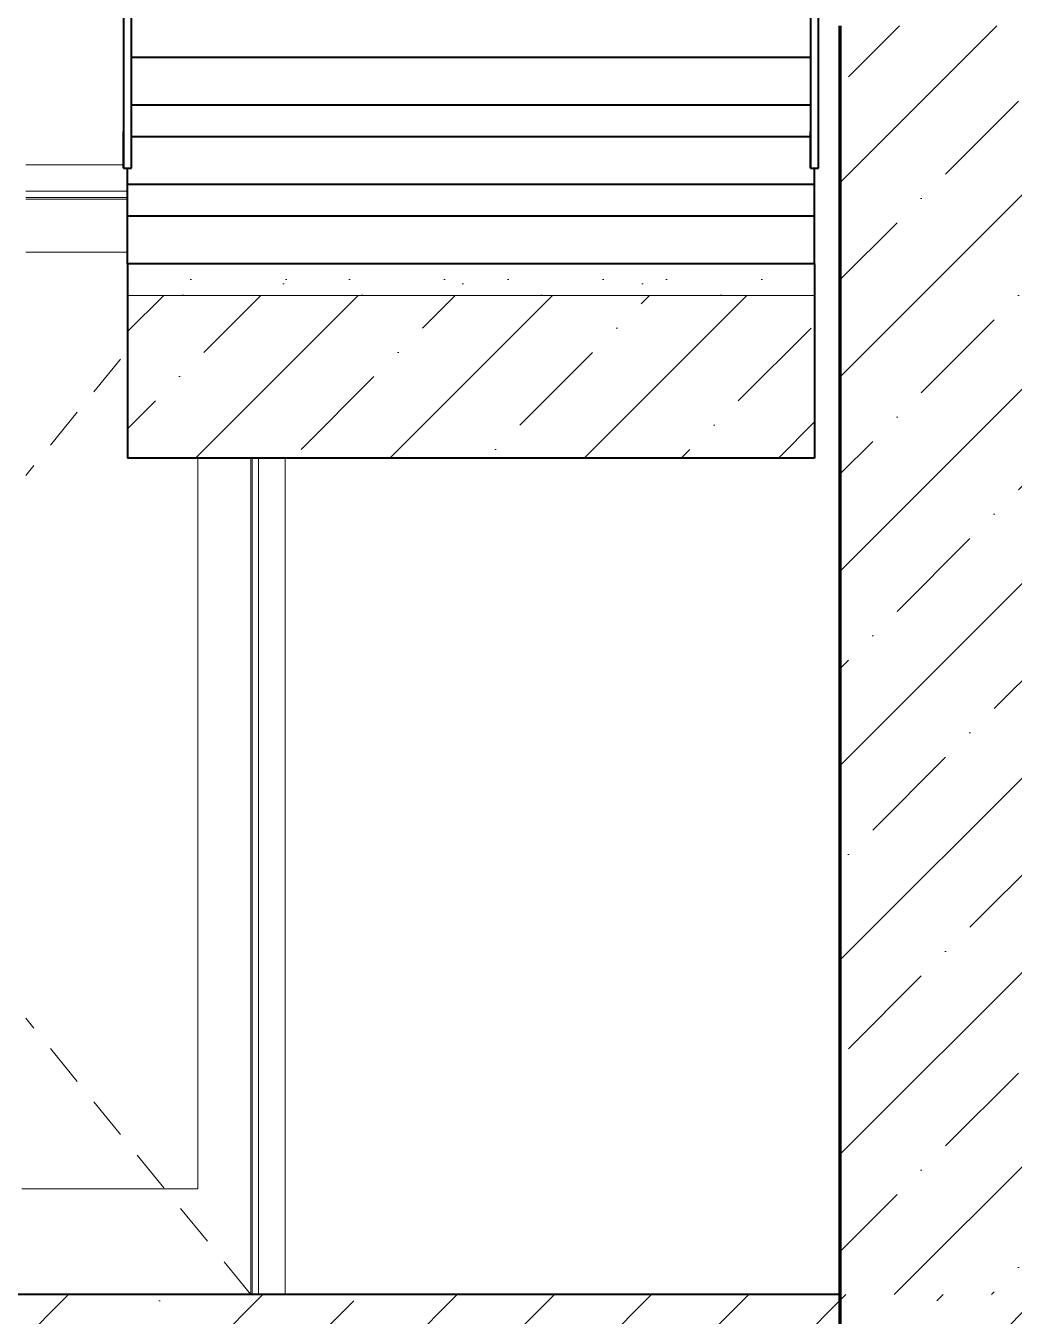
# Model space of a CAD drawing. Header units: feet. Extents: x -10410 to 374725, y -46422 to 88923.
# Drawn here: x 157908 to 159778, y -2741 to -300 of the extents above; entities that cross this region are included whole.
import ezdxf

# ---------------------------------------------------------------- set-up
doc = ezdxf.new("R2010")
doc.units = ezdxf.units.FT
doc.header["$MEASUREMENT"] = 0
doc.set_wipeout_variables(frame=1)
doc.linetypes.add('Wipeout_Contour', pattern=[1000, 0, -1000])
for name, color, linetype in [('Конструктив - Лестницы', 7, 'Continuous'), ('Конструктив - Стены Несущие', 7, 'Continuous'), ('Местность - Рельеф', 7, 'Continuous')]:
    doc.layers.add(name, color=color, linetype=linetype)
for name, color, linetype, lineweight in [('Конструктив - Лестницы_Ном._пера__1', 7, 'Continuous', 20), ('Конструктив - Лестницы_Ном._пера__21', 7, 'Continuous', 40), ('Конструктив - Перекрытия_Ном._пера__21', 7, 'Continuous', 40), ('Конструктив - Стены Несущие_Ном._пера__1', 7, 'Continuous', 20), ('Конструктив - Стены Несущие_Ном._пера__120', 7, 'Continuous', 5), ('Конструктив - Стены Несущие_Ном._пера__47', 7, 'Continuous', 80), ('Конструктив - Стены Несущие_Ном._пера__74', 255, 'Continuous', 0)]:
    doc.layers.add(name, color=color, linetype=linetype, lineweight=lineweight)

msp = doc.modelspace()

# ---------------------------------------------------------------- hatches: boundary and pattern name
at = {"layer": 'Конструктив - Стены Несущие_Ном._пера__120', "linetype": 'Continuous'}
h = msp.add_hatch(dxfattribs=at)
h.set_pattern_fill('ЖЕЛЕЗОБЕТОН', color=256, style=0, pattern_type=2)
h.set_pattern_definition([(45, (159648.16, -1500), (-183.85, 183.85), []), (45, (159556.24, -1408.08), (-183.85, 183.85), [195, -65, 0, -65])])
h.paths.add_polyline_path([(159848.16301, -2700), (159848.16301, -300), (159448.16301, -300), (159448.16301, -2700)])

# ---------------------------------------------------------------- wipeouts: each hides what was drawn before it
at = {"color": 254, "linetype": 'Wipeout_Contour', "lineweight": 0, "ltscale": 637575.49795}
msp.add_wipeout([(159392.82071, -500), (159392.92071, -500), (159392.87464, -569.11002), (159392.82071, -569.11002)], dxfattribs=at).dxf.layer = 'Конструктив - Лестницы'
at = {"color": 254, "linetype": 'Wipeout_Contour', "lineweight": 0, "ltscale": 632021.133313}
msp.add_wipeout([(157907.82071, -625), (158100.32071, -625), (158100.32071, -613), (157907.82071, -613)], dxfattribs=at).dxf.layer = 'Конструктив - Стены Несущие'
at = {"color": 254, "linetype": 'Wipeout_Contour', "lineweight": 0, "ltscale": 633423.721235}
msp.add_wipeout([(158348.44882, -1117.72), (158336.44881, -1117.72002), (158336.44881, -2700), (158348.44882, -2700)], dxfattribs=at).dxf.layer = 'Конструктив - Стены Несущие'

# ---------------------------------------------------------------- next in the draw order: wipeouts: each hides what was drawn before it
at = {"color": 254, "linetype": 'Wipeout_Contour', "lineweight": 0, "ltscale": 478180.613333}
msp.add_wipeout([(159392.82071, -350), (159392.92071, -350), (159392.82071, -500)], dxfattribs=at).dxf.layer = 'Конструктив - Лестницы'
at = {"color": 254, "linetype": 'Wipeout_Contour', "lineweight": 0, "ltscale": 948207.432516}
msp.add_wipeout([(157907.82071, -563), (157907.82071, -613), (158100.32071, -613), (158100.32071, -569.11002), (158092.82071, -569.11002), (158092.82071, -563)], dxfattribs=at).dxf.layer = 'Конструктив - Стены Несущие'
at = {"color": 254, "linetype": 'Wipeout_Contour', "lineweight": 0, "ltscale": 633547.710723}
msp.add_wipeout([(158348.44882, -2700), (158398.44883, -2700), (158398.44883, -1117.72), (158348.44882, -1117.72)], dxfattribs=at).dxf.layer = 'Конструктив - Стены Несущие'

# ---------------------------------------------------------------- next in the draw order: wipeouts: each hides what was drawn before it
at = {"color": 254, "linetype": 'Wipeout_Contour', "lineweight": 0, "ltscale": 478179.943242}
msp.add_wipeout([(159392.82071, -350), (159392.854, -300.00004), (159392.82071, -300.00004)], dxfattribs=at).dxf.layer = 'Конструктив - Лестницы'
at = {"color": 254, "linetype": 'Wipeout_Contour', "lineweight": 0, "ltscale": 478181.033853}
msp.add_wipeout([(159392.87464, -569.11002), (159392.92071, -500), (159392.92071, -569.11002)], dxfattribs=at).dxf.layer = 'Конструктив - Лестницы'
at = {"color": 254, "linetype": 'Wipeout_Contour', "lineweight": 0, "ltscale": 632021.251125}
msp.add_wipeout([(157907.82071, -628.00001), (158100.32071, -628.00001), (158100.32071, -625.00001), (157907.82071, -625.00001)], dxfattribs=at).dxf.layer = 'Конструктив - Стены Несущие'
at = {"color": 254, "linetype": 'Wipeout_Contour', "lineweight": 0, "ltscale": 633393.723745}
msp.add_wipeout([(158333.4488, -2700), (158336.4488, -2700), (158336.4488, -1117.72003), (158333.4488, -1117.72003)], dxfattribs=at).dxf.layer = 'Конструктив - Стены Несущие'

# ---------------------------------------------------------------- next in the draw order: wipeouts: each hides what was drawn before it
at = {"color": 254, "linetype": 'Wipeout_Contour', "lineweight": 0, "ltscale": 478180.115956}
msp.add_wipeout([(159392.82071, -500), (159392.92071, -350), (159392.92071, -500)], dxfattribs=at).dxf.layer = 'Конструктив - Лестницы'
at = {"color": 254, "linetype": 'Wipeout_Contour', "lineweight": 0, "ltscale": 790123.330822}
msp.add_wipeout([(157907.82071, -627.99998), (157907.82071, -728.00002), (158100.32071, -728.00002), (158100.32071, -660.00001), (158100.32071, -627.99998)], dxfattribs=at).dxf.layer = 'Конструктив - Стены Несущие'
at = {"color": 254, "linetype": 'Wipeout_Contour', "lineweight": 0, "ltscale": 633181.171716}
msp.add_wipeout([(158233.4488, -2500), (158333.44882, -2500), (158333.44882, -1117.72002), (158233.4488, -1117.72002)], dxfattribs=at).dxf.layer = 'Конструктив - Стены Несущие'

# ---------------------------------------------------------------- next in the draw order: wipeouts: each hides what was drawn before it
at = {"color": 254, "linetype": 'Wipeout_Contour', "lineweight": 0, "ltscale": 637572.516325}
msp.add_wipeout([(159392.82071, -350), (159392.92069, -350), (159392.92069, -300.00004), (159392.854, -300.00004)], dxfattribs=at).dxf.layer = 'Конструктив - Лестницы'
at = {"color": 254, "linetype": 'Wipeout_Contour', "lineweight": 0, "ltscale": 637598.525043}
msp.add_wipeout([(159392.92071, -500), (159407.72071, -500), (159400.90186, -569.11002), (159392.92071, -569.11002)], dxfattribs=at).dxf.layer = 'Конструктив - Лестницы'
at = {"color": 254, "linetype": 'Wipeout_Contour', "lineweight": 0, "ltscale": 790806.086206}
msp.add_wipeout([(157900.32072, -2499.99999), (157900.32071, -2700.00002), (158333.44881, -2700), (158333.44881, -2500), (158233.44881, -2500)], dxfattribs=at).dxf.layer = 'Конструктив - Стены Несущие'

# ---------------------------------------------------------------- next in the draw order: wipeouts: each hides what was drawn before it
at = {"color": 254, "linetype": 'Wipeout_Contour', "lineweight": 0, "ltscale": 478195.613296}
msp.add_wipeout([(159392.92071, -350), (159407.72071, -350), (159392.92071, -500)], dxfattribs=at).dxf.layer = 'Конструктив - Лестницы'
at = {"color": 254, "linetype": 'Wipeout_Contour', "lineweight": 0, "ltscale": 2673531.270622214}
msp.add_wipeout([(156548.16301, -299.99999), (156548.16301, -2700.00002), (156600.32072, -2700.00002), (156600.32072, -2450.00001), (156592.82072, -2450.00001), (156592.82072, -380.98997), (156607.82072, -380.98997), (156607.82072, -1350), (157424.44883, -1350), (157424.44883, -562.99999), (157892.8207, -562.99999), (157892.8207, -380.98997), (157907.8207, -380.98997), (157907.8207, -562.99999), (158092.8207, -562.99999), (158092.8207, -499.99999), (158092.8207, -300.00006)], dxfattribs=at).dxf.layer = 'Конструктив - Стены Несущие'

# ---------------------------------------------------------------- next in the draw order: hatches: boundary and pattern name
at = {"layer": 'Конструктив - Стены Несущие_Ном._пера__120', "linetype": 'Continuous'}
h = msp.add_hatch(dxfattribs=at)
h.set_pattern_fill('ЖЕЛЕЗОБЕТОН', color=256, style=0, pattern_type=2)
h.set_pattern_definition([(45, (158750.32, -963.86), (-183.85, 183.85), []), (45, (158658.4, -871.94), (-183.85, 183.85), [195, -65, 0, -65])])
h.paths.add_polyline_path([(159400.32071, -1117.72002), (159400.32071, -810), (158100.32071, -810), (158100.32071, -1117.72002), (158671.36721, -1117.72002)])

# ---------------------------------------------------------------- next in the draw order: linework, layer by layer
at = {"layer": 'Конструктив - Стены Несущие_Ном._пера__1', "linetype": 'Continuous', "flags": 128}
msp.add_lwpolyline([(159400.32071, -1117.72002), (159400.32071, -810), (158100.32071, -810), (158100.32071, -1117.72002), (158671.36721, -1117.72002)], close=True, dxfattribs=at)
at = {"layer": 'Конструктив - Стены Несущие_Ном._пера__74', "linetype": 'Continuous'}
msp.add_line((158087.12235, -930.36282), (158036.59384, -992.38596), dxfattribs=at)

# ---------------------------------------------------------------- next in the draw order: wipeouts: each hides what was drawn before it
at = {"color": 254, "linetype": 'Wipeout_Contour', "lineweight": 0, "ltscale": 478185.143226}
msp.add_wipeout([(159392.92069, -350), (159397.85404, -300.00004), (159392.92069, -300.00004)], dxfattribs=at).dxf.layer = 'Конструктив - Лестницы'
at = {"color": 254, "linetype": 'Wipeout_Contour', "lineweight": 0, "ltscale": 632375.527556}
msp.add_wipeout([(158092.82071, -500), (158092.92071, -500), (158092.87464, -569.11002), (158092.82071, -569.11002)], dxfattribs=at).dxf.layer = 'Конструктив - Лестницы'
at = {"color": 254, "linetype": 'Wipeout_Contour', "lineweight": 0, "ltscale": 478218.660853}
msp.add_wipeout([(159400.90186, -569.11002), (159407.72071, -500), (159407.72071, -569.11002)], dxfattribs=at).dxf.layer = 'Конструктив - Лестницы'
at = {"color": 254, "linetype": 'Wipeout_Contour', "lineweight": 0, "ltscale": 635006.294594}
msp.add_wipeout([(158100.32071, -600.00001), (158100.32071, -660), (159400.32071, -660), (159400.32071, -600.00001)], dxfattribs=at).dxf.layer = 'Конструктив - Лестницы'

# ---------------------------------------------------------------- next in the draw order: linework, layer by layer
at = {"layer": 'Конструктив - Стены Несущие_Ном._пера__120', "linetype": 'Continuous'}
for p, q in [((157907.82071, -613), (158100.32071, -613)), ((157907.82071, -625), (158100.32071, -625)), ((157907.82071, -628), (158100.32071, -628))]:
    msp.add_line(p, q, dxfattribs=at)

# ---------------------------------------------------------------- next in the draw order: wipeouts: each hides what was drawn before it
at = {"color": 254, "linetype": 'Wipeout_Contour', "lineweight": 0, "ltscale": 474280.626088}
msp.add_wipeout([(158092.82071, -350), (158092.92071, -350), (158092.82071, -500)], dxfattribs=at).dxf.layer = 'Конструктив - Лестницы'
at = {"color": 254, "linetype": 'Wipeout_Contour', "lineweight": 0, "ltscale": 478209.815847}
msp.add_wipeout([(159392.92071, -500), (159407.72071, -350), (159407.72071, -500)], dxfattribs=at).dxf.layer = 'Конструктив - Лестницы'
at = {"color": 254, "linetype": 'Wipeout_Contour', "lineweight": 0, "ltscale": 635007.570197}
msp.add_wipeout([(158100.32071, -659.99999), (158100.32071, -750.00002), (159400.32071, -750.00002), (159400.32071, -660.00001)], dxfattribs=at).dxf.layer = 'Конструктив - Лестницы'
at = {"color": 254, "linetype": 'Wipeout_Contour', "lineweight": 0, "ltscale": 3234304.132017866}
msp.add_wipeout([(153816.54679, -1049.99989), (153816.54679, -2049.9999), (155650.12751, -2049.9999), (155650.12751, -3672.67613), (155650.12751, -4114.14605), (166148.16293, -4114.14605), (166782.8501, -4114.14605), (166782.8501, -3672.67613), (166782.8501, -2049.9999), (168515.66635, -2049.9999), (168515.66635, -1049.99989), (166782.8501, -1049.99989), (166445.60584, -1049.99989), (166148.16293, -1049.99989), (166148.16293, -2049.9999), (166148.16293, -3672.67613), (156148.163, -3672.67613), (156148.163, -2049.9999), (156148.163, -1049.99989), (155650.12751, -1049.99989)], dxfattribs=at).dxf.layer = 'Местность - Рельеф'

# ---------------------------------------------------------------- next in the draw order: hatches: boundary and pattern name
at = {"layer": 'Конструктив - Лестницы_Ном._пера__1', "linetype": 'Continuous'}
h = msp.add_hatch(dxfattribs=at)
h.set_pattern_fill('БЕТОН_02', color=256, style=0, pattern_type=2)
h.set_pattern_definition([(0, (0, 0), (0, 623.5383), [60, -300]), (0, (180, 311.8), (0, 623.5383), [60, -300]), (60, (0, 0), (-540, 311.7692), [60, -300]), (60, (360, 0), (-540, 311.7692), [60, -300]), (120, (60, 0), (540, 311.7692), [60, -300]), (120, (420, 0), (540, 311.7692), [60, -300]), (0, (0, 60), (0, 120.000005), [0, -120, 0, -180.00001]), (45, (60, 60), (-84.85282, 84.85282), [0, -90, 0, -150.00001])])
h.paths.add_polyline_path([(158100.32071, -810), (159400.32071, -810), (159400.32071, -750), (158100.32071, -750)])
at = {"layer": 'Конструктив - Стены Несущие_Ном._пера__120', "linetype": 'Continuous'}
h = msp.add_hatch(dxfattribs=at)
h.set_pattern_fill('ЖЕЛЕЗОБЕТОН', color=256, style=0, pattern_type=2)
h.set_pattern_definition([(45, (161148.16, -2850), (-183.848, 183.848), []), (45, (161056.24, -2758.08), (-183.848, 183.848), [195, -65, 0, -65])])
h.paths.add_polyline_path([(165848.16288, -2699.99995), (156448.16295, -2699.99995), (156448.16295, -3000.00006), (159448.16305, -3000.00006), (159448.16305, -3656.83634), (159848.16296, -3656.83634), (159848.16296, -3000.00006), (165848.16288, -3000.00006)])

# ---------------------------------------------------------------- next in the draw order: linework, layer by layer
at = {"layer": 'Конструктив - Лестницы_Ном._пера__21', "linetype": 'Continuous'}
for p, q in [((159400.32071, -660), (158100.32071, -660)), ((158100.32071, -750), (158100.32071, -660)), ((159400.32071, -750), (159400.32071, -660)), ((158100.32071, -750), (158100.32071, -810)), ((159400.32071, -750), (158100.32071, -750)), ((159400.32071, -750), (159400.32071, -810)), ((158100.32071, -810), (158100.32071, -1117.72002)), ((159400.32071, -810), (159400.32071, -1117.72002))]:
    msp.add_line(p, q, dxfattribs=at)
at = {"layer": 'Конструктив - Лестницы_Ном._пера__21', "linetype": 'Continuous', "flags": 128}
msp.add_lwpolyline([(159400.32071, -1117.72002), (158671.36721, -1117.72002), (158100.32071, -1117.72002)], dxfattribs=at)
at = {"layer": 'Конструктив - Перекрытия_Ном._пера__21', "linetype": 'Continuous'}
msp.add_line((159448.16301, -2700), (156448.16295, -2700), dxfattribs=at)
at = {"layer": 'Конструктив - Стены Несущие_Ном._пера__120', "linetype": 'Continuous'}
for p, q in [((158100.32071, -728), (157907.82071, -728)), ((158233.44881, -2500), (158233.44881, -1117.72002)), ((158333.44881, -1117.72002), (158333.44881, -2500)), ((158336.44881, -1117.72002), (158336.44881, -2700)), ((158348.44881, -1117.72002), (158348.44881, -2700)), ((158398.44881, -2700), (158398.44881, -1117.72002)), ((157900.32071, -2500), (158233.44881, -2500)), ((158333.44881, -2500), (158333.44881, -2700))]:
    msp.add_line(p, q, dxfattribs=at)
at = {"layer": 'Конструктив - Стены Несущие_Ном._пера__47', "linetype": 'Continuous'}
msp.add_line((159448.16301, -300), (159448.16301, -3656.83634), dxfattribs=at)
at = {"layer": 'Конструктив - Стены Несущие_Ном._пера__74', "linetype": 'Continuous'}
for p, q in [((158005.01352, -1031.15042), (157954.48502, -1093.17356)), ((157922.9047, -1131.93803), (157907.82071, -1150.45345)), ((157922.9047, -2196.06197), (157907.82071, -2177.54655)), ((158005.01352, -2296.84958), (157954.48502, -2234.82644)), ((158087.12235, -2397.63718), (158036.59384, -2335.61404)), ((158169.23117, -2498.42479), (158118.70266, -2436.40165)), ((158251.33999, -2599.21239), (158200.81148, -2537.18925)), ((158333.44881, -2700), (158282.92031, -2637.97686))]:
    msp.add_line(p, q, dxfattribs=at)

# ---------------------------------------------------------------- next in the draw order: wipeouts: each hides what was drawn before it
at = {"color": 254, "linetype": 'Wipeout_Contour', "lineweight": 0, "ltscale": 474279.951061}
msp.add_wipeout([(158092.85404, -300.00004), (158092.82071, -300.00004), (158092.82071, -350)], dxfattribs=at).dxf.layer = 'Конструктив - Лестницы'
at = {"color": 254, "linetype": 'Wipeout_Contour', "lineweight": 0, "ltscale": 637607.216011}
msp.add_wipeout([(159392.92069, -350), (159407.72075, -350), (159407.72075, -300.00004), (159397.85404, -300.00004)], dxfattribs=at).dxf.layer = 'Конструктив - Лестницы'
at = {"color": 254, "linetype": 'Wipeout_Contour', "lineweight": 0, "ltscale": 474281.057024}
msp.add_wipeout([(158092.87464, -569.11002), (158092.92071, -500), (158092.92071, -569.11002)], dxfattribs=at).dxf.layer = 'Конструктив - Лестницы'
at = {"color": 254, "linetype": 'Wipeout_Contour', "lineweight": 0, "ltscale": 637635.097613}
msp.add_wipeout([(159407.72071, -500), (159407.82071, -500), (159407.77464, -569.11002), (159407.72071, -569.11002)], dxfattribs=at).dxf.layer = 'Конструктив - Лестницы'

# ---------------------------------------------------------------- next in the draw order: wipeouts: each hides what was drawn before it
at = {"color": 254, "linetype": 'Wipeout_Contour', "lineweight": 0, "ltscale": 474280.132022}
msp.add_wipeout([(158092.82071, -500), (158092.92071, -350), (158092.92071, -500)], dxfattribs=at).dxf.layer = 'Конструктив - Лестницы'
at = {"color": 254, "linetype": 'Wipeout_Contour', "lineweight": 0, "ltscale": 478225.313188}
msp.add_wipeout([(159407.72071, -350), (159407.82071, -350), (159407.72071, -500)], dxfattribs=at).dxf.layer = 'Конструктив - Лестницы'

# ---------------------------------------------------------------- next in the draw order: wipeouts: each hides what was drawn before it
at = {"color": 254, "linetype": 'Wipeout_Contour', "lineweight": 0, "ltscale": 632372.52709}
msp.add_wipeout([(158092.82071, -350), (158092.92072, -350), (158092.92072, -300.00004), (158092.85404, -300.00004)], dxfattribs=at).dxf.layer = 'Конструктив - Лестницы'
at = {"color": 254, "linetype": 'Wipeout_Contour', "lineweight": 0, "ltscale": 478224.643262}
msp.add_wipeout([(159407.72075, -350), (159407.75404, -300.00004), (159407.72075, -300.00004)], dxfattribs=at).dxf.layer = 'Конструктив - Лестницы'
at = {"color": 254, "linetype": 'Wipeout_Contour', "lineweight": 0, "ltscale": 632398.554647}
msp.add_wipeout([(158092.92071, -500), (158107.72071, -500), (158100.90186, -569.11002), (158092.92071, -569.11002)], dxfattribs=at).dxf.layer = 'Конструктив - Лестницы'
at = {"color": 254, "linetype": 'Wipeout_Contour', "lineweight": 0, "ltscale": 478225.73359}
msp.add_wipeout([(159407.77464, -569.11002), (159407.82071, -500), (159407.82071, -569.11002)], dxfattribs=at).dxf.layer = 'Конструктив - Лестницы'

# ---------------------------------------------------------------- next in the draw order: wipeouts: each hides what was drawn before it
at = {"color": 254, "linetype": 'Wipeout_Contour', "lineweight": 0, "ltscale": 474295.626051}
msp.add_wipeout([(158092.92071, -350), (158107.72071, -350), (158092.92071, -500)], dxfattribs=at).dxf.layer = 'Конструктив - Лестницы'
at = {"color": 254, "linetype": 'Wipeout_Contour', "lineweight": 0, "ltscale": 478224.815774}
msp.add_wipeout([(159407.72071, -500), (159407.82071, -350), (159407.82071, -500)], dxfattribs=at).dxf.layer = 'Конструктив - Лестницы'

# ---------------------------------------------------------------- next in the draw order: wipeouts: each hides what was drawn before it
at = {"color": 254, "linetype": 'Wipeout_Contour', "lineweight": 0, "ltscale": 474285.151102}
msp.add_wipeout([(158097.85406, -300.00004), (158092.92072, -300.00004), (158092.92072, -350)], dxfattribs=at).dxf.layer = 'Конструктив - Лестницы'
at = {"color": 254, "linetype": 'Wipeout_Contour', "lineweight": 0, "ltscale": 637632.116346}
msp.add_wipeout([(159407.72075, -350), (159407.82072, -350), (159407.82072, -300.00004), (159407.75404, -300.00004)], dxfattribs=at).dxf.layer = 'Конструктив - Лестницы'
at = {"color": 254, "linetype": 'Wipeout_Contour', "lineweight": 0, "ltscale": 474318.68402}
msp.add_wipeout([(158100.90186, -569.11002), (158107.72071, -500), (158107.72071, -569.11002)], dxfattribs=at).dxf.layer = 'Конструктив - Лестницы'

# ---------------------------------------------------------------- next in the draw order: wipeouts: each hides what was drawn before it
at = {"color": 254, "linetype": 'Wipeout_Contour', "lineweight": 0, "ltscale": 474309.831911}
msp.add_wipeout([(158092.92071, -500), (158107.72071, -350), (158107.72071, -500)], dxfattribs=at).dxf.layer = 'Конструктив - Лестницы'

# ---------------------------------------------------------------- next in the draw order: wipeouts: each hides what was drawn before it
at = {"color": 254, "linetype": 'Wipeout_Contour', "lineweight": 0, "ltscale": 632407.226965}
msp.add_wipeout([(158092.92072, -350), (158107.72072, -350), (158107.72072, -300.00004), (158097.85406, -300.00004)], dxfattribs=at).dxf.layer = 'Конструктив - Лестницы'
at = {"color": 254, "linetype": 'Wipeout_Contour', "lineweight": 0, "ltscale": 632435.127214}
msp.add_wipeout([(158107.72071, -500), (158107.82071, -500), (158107.77464, -569.11002), (158107.72071, -569.11002)], dxfattribs=at).dxf.layer = 'Конструктив - Лестницы'

# ---------------------------------------------------------------- next in the draw order: wipeouts: each hides what was drawn before it
at = {"color": 254, "linetype": 'Wipeout_Contour', "lineweight": 0, "ltscale": 474325.325941}
msp.add_wipeout([(158107.72071, -350), (158107.82071, -350), (158107.72071, -500)], dxfattribs=at).dxf.layer = 'Конструктив - Лестницы'

# ---------------------------------------------------------------- next in the draw order: wipeouts: each hides what was drawn before it
at = {"color": 254, "linetype": 'Wipeout_Contour', "lineweight": 0, "ltscale": 474324.651014}
msp.add_wipeout([(158107.75405, -300.00004), (158107.72072, -300.00004), (158107.72072, -350)], dxfattribs=at).dxf.layer = 'Конструктив - Лестницы'
at = {"color": 254, "linetype": 'Wipeout_Contour', "lineweight": 0, "ltscale": 474325.756756}
msp.add_wipeout([(158107.77464, -569.11002), (158107.82071, -500), (158107.82071, -569.11002)], dxfattribs=at).dxf.layer = 'Конструктив - Лестницы'

# ---------------------------------------------------------------- next in the draw order: wipeouts: each hides what was drawn before it
at = {"color": 254, "linetype": 'Wipeout_Contour', "lineweight": 0, "ltscale": 474324.831837}
msp.add_wipeout([(158107.72071, -500), (158107.82071, -350), (158107.82071, -500)], dxfattribs=at).dxf.layer = 'Конструктив - Лестницы'

# ---------------------------------------------------------------- next in the draw order: wipeouts: each hides what was drawn before it
at = {"color": 254, "linetype": 'Wipeout_Contour', "lineweight": 0, "ltscale": 632432.126886}
msp.add_wipeout([(158107.72072, -350), (158107.82071, -350), (158107.82071, -300.00004), (158107.75405, -300.00004)], dxfattribs=at).dxf.layer = 'Конструктив - Лестницы'
at = {"color": 254, "linetype": 'Wipeout_Contour', "lineweight": 0, "ltscale": 635004.196916}
msp.add_wipeout([(158107.82071, -450.00002), (158107.82071, -510.00001), (159392.82071, -510.00001), (159392.82071, -450.00002)], dxfattribs=at).dxf.layer = 'Конструктив - Лестницы'

# ---------------------------------------------------------------- next in the draw order: wipeouts: each hides what was drawn before it
at = {"color": 254, "linetype": 'Wipeout_Contour', "lineweight": 0, "ltscale": 635002.666191}
msp.add_wipeout([(158107.82071, -300.00004), (158107.82071, -360.00001), (159392.82071, -360.00001), (159392.82071, -300.00004)], dxfattribs=at).dxf.layer = 'Конструктив - Лестницы'
at = {"color": 254, "linetype": 'Wipeout_Contour', "lineweight": 0, "ltscale": 1270010.554921457}
msp.add_wipeout([(158100.32071, -569.11002), (158100.32071, -600.00002), (159400.32071, -600.00002), (159400.32071, -569.11002), (159392.82071, -569.11), (159392.82071, -509.99999), (158107.82071, -509.99999), (158107.82071, -569.11002)], dxfattribs=at).dxf.layer = 'Конструктив - Лестницы'

# ---------------------------------------------------------------- next in the draw order: linework, layer by layer
at = {"layer": 'Конструктив - Лестницы_Ном._пера__21', "linetype": 'Continuous'}
for p, q in [((158092.82071, -569.01002), (158092.82071, -499.9)), ((158092.82071, -569.11002), (158092.82071, -500)), ((158107.82071, -569.01002), (158107.82071, -499.9)), ((158107.82071, -569.11002), (158107.82071, -500)), ((159392.82071, -510), (158107.82071, -510)), ((159392.82071, -569.01002), (159392.82071, -499.9)), ((159392.82071, -569.11002), (159392.82071, -500)), ((159407.82071, -569.01002), (159407.82071, -499.9)), ((159407.82071, -569.11002), (159407.82071, -500)), ((158100.32071, -600), (158100.32071, -569.11002)), ((158107.72071, -569.11002), (158107.77464, -569.11002)), ((159400.32071, -600), (159400.32071, -569.11002)), ((158100.32071, -660), (158100.32071, -600)), ((159400.32071, -600), (158100.32071, -600)), ((159400.32071, -660), (159400.32071, -600))]:
    msp.add_line(p, q, dxfattribs=at)
at = {"layer": 'Конструктив - Лестницы_Ном._пера__21', "linetype": 'Continuous', "flags": 128}
for points in [[(158092.82071, 230.78998), (158092.82071, 230.68998), (158092.82071, -569.01002), (158092.82071, -569.11002)], [(159407.82071, -569.11002), (159407.82071, -569.01002), (159407.82071, 230.68998), (159407.82071, 230.78998)], [(158092.82071, -569.11002), (158092.87464, -569.11002), (158092.92071, -569.11002), (158100.90186, -569.11002), (158107.72071, -569.11002), (158107.82071, -569.11002)], [(159392.82071, -569.11002), (159392.87464, -569.11002), (159392.92071, -569.11002), (159400.90186, -569.11002), (159407.72071, -569.11002), (159407.77464, -569.11002), (159407.82071, -569.11002)]]:
    msp.add_lwpolyline(points, dxfattribs=at)
at = {"layer": 'Конструктив - Стены Несущие_Ном._пера__120', "linetype": 'Continuous'}
msp.add_line((158092.82071, -563), (157907.82071, -563), dxfattribs=at)

# ---------------------------------------------------------------- next in the draw order: wipeouts: each hides what was drawn before it
at = {"color": 254, "linetype": 'Wipeout_Contour', "lineweight": 0, "ltscale": 635003.374858}
msp.add_wipeout([(158107.82071, -360), (158107.82071, -450.00002), (159392.82071, -450), (159392.82071, -360)], dxfattribs=at).dxf.layer = 'Конструктив - Лестницы'

# ---------------------------------------------------------------- next in the draw order: linework, layer by layer
at = {"layer": 'Конструктив - Лестницы_Ном._пера__21', "linetype": 'Continuous'}
for p, q in [((159392.82071, -360), (158107.82071, -360)), ((159392.82071, -450), (158107.82071, -450))]:
    msp.add_line(p, q, dxfattribs=at)
at = {"layer": 'Конструктив - Лестницы_Ном._пера__21', "linetype": 'Continuous', "flags": 128}
for points in [[(158107.82071, -569.11002), (158107.82071, -569.01002), (158107.82071, 230.68998), (158107.82071, 230.78998)], [(159392.82071, 230.78998), (159392.82071, 230.68998), (159392.82071, -569.01002), (159392.82071, -569.11002)]]:
    msp.add_lwpolyline(points, dxfattribs=at)

doc.saveas('drawing.dxf')
